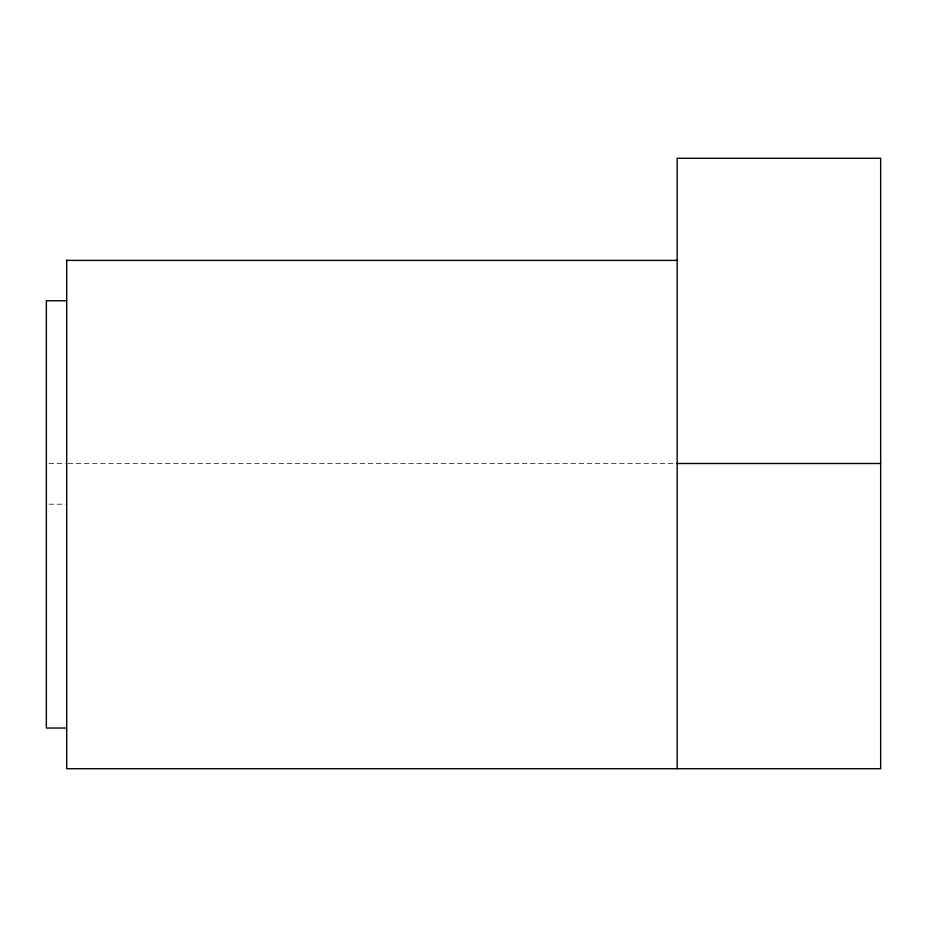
<?xml version="1.0" encoding="UTF-8"?>
<svg xmlns="http://www.w3.org/2000/svg" width="927" height="927" viewBox="0 0 927 927"><rect width="100%" height="100%" fill="white"/><g stroke="black" fill="none" stroke-linecap="round" stroke-linejoin="round"><path stroke-width="0.7" stroke-dasharray="4.63 3.48" d="M49.061 463.5L65.342 463.5M68.146 463.5L677.162 463.5M49.061 504.195L65.342 504.195"/><path stroke-width="1.39" d="M66.698 260.394L677.162 260.394M66.698 300.754L46.35 300.754L46.35 728.031L66.698 728.031M677.162 463.5L880.65 463.5M677.162 768.726L677.162 158.274L880.65 158.274L880.65 768.726L66.698 768.726L66.698 260.012"/></g></svg>
